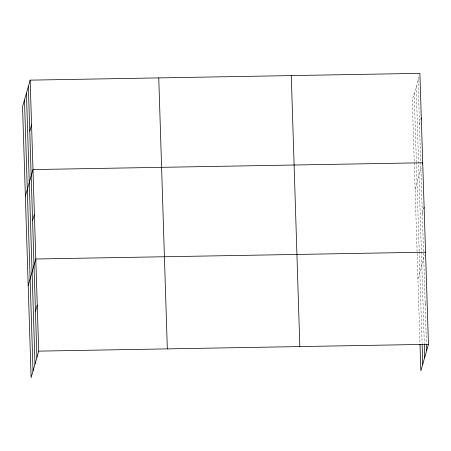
<?xml version="1.0" encoding="UTF-8"?>
<svg xmlns="http://www.w3.org/2000/svg" width="451" height="451" viewBox="0 0 451 451"><rect width="100%" height="100%" fill="white"/><g stroke="black" fill="none" stroke-linecap="round" stroke-linejoin="round"><path stroke-width="0.34" stroke-dasharray="2.25 1.69" d="M418.81 77.127L412.287 99.874L414.249 162.05M419.498 124.358L420.58 120.58M415.112 189.296L421.634 166.549M422.322 213.78L423.404 210.003M417.936 278.724L424.639 255.345M425.192 304.56L426.274 300.783M418.083 79.647L426.426 343.645M416.172 86.321L421.381 251.196M421.403 251.895L424.29 343.341M414.198 93.199L416.363 161.661M416.386 162.36L419.188 251.089M419.21 251.788L422.097 343.239M414.272 162.749L419.982 343.634"/><path stroke-width="0.68" d="M30.155 80.143L22.55 106.667L31.108 377.65L38.713 351.126L30.155 80.143L419.892 73.35L428.45 344.333L420.845 370.857L420.005 344.333M29.76 131.151L31.57 124.854M25.374 196.095L32.979 169.57L422.717 162.772L422.356 164.029M32.585 220.578L34.394 214.281M28.199 285.517L35.804 258.992L425.541 252.194M35.454 311.359L37.258 305.062M420.941 119.318L421.302 118.061M423.765 208.745L424.126 207.483M38.713 351.126L428.45 344.333M426.449 344.344L426.646 350.63M424.312 344.04L424.729 357.305M422.142 344.637L422.756 364.183M291.278 75.588L299.836 346.571M158.769 77.899L167.327 348.882M28.351 86.44L36.909 357.423M26.434 93.115L34.998 364.098M24.467 99.992L33.024 370.976"/></g></svg>
